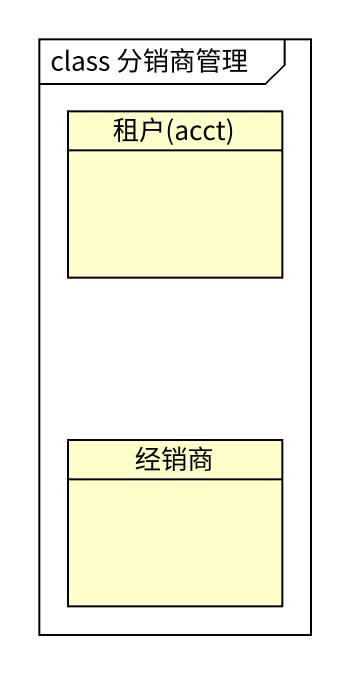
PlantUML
@startuml
mainframe class 分销商管理
hide circle
hide empty members
class "租户(acct)" as 租户_acct
class 经销商
@enduml
